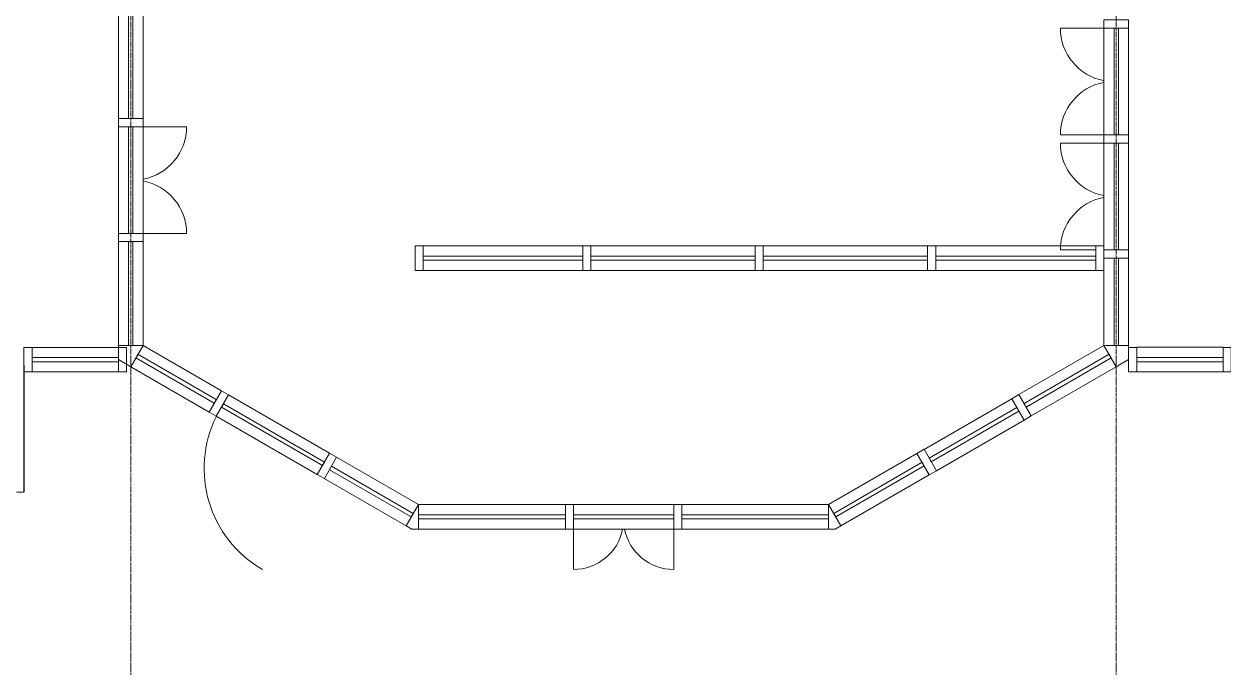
# Model space of a CAD drawing. Header units: millimetres. Extents: x -13853 to 411335, y -23261 to 161252.
# Drawn here: x 183146 to 190449, y 29111 to 33025 of the extents above; entities that cross this region are included whole.
import ezdxf

# ---------------------------------------------------------------- set-up
doc = ezdxf.new("R2010")
doc.units = ezdxf.units.MM
doc.linetypes.add('ADSK_Линия сетки', pattern=[21, 12, -3, 3, -3])
for name, color, linetype, lineweight in [('Двери', 7, 'Continuous', 18), ('Импосты витража', 7, 'Continuous', 18), ('Оси', 7, 'Continuous', 9), ('Панели витража', 7, 'Continuous', 18), ('Панель', 7, 'Continuous', 30)]:
    doc.layers.add(name, color=color, linetype=linetype, lineweight=lineweight)

# ---------------------------------------------------------------- blocks, each defined once
blk = doc.blocks.new('Системная панель - ADSK_Cтеклопакет_25-1033416-001_Весь этаж')
at = {"layer": 'Панели витража'}
for p, q in [((315.8, 12.5), (-315.8, 12.5)), ((-315.8, 12.5), (-315.8, -12.5)), ((315.8, -12.5), (315.8, 12.5)), ((-315.8, -12.5), (315.8, -12.5))]:
    blk.add_line(p, q, dxfattribs=at)
blk = doc.blocks.new('Дверь-Витраж-Двойная-Витрина - Дверь-Витраж-Двойная-Витрина-1040959-001_Весь этаж')
at = {"layer": 'Двери'}
for centre, start, end in [((-325, 15.55), 10.569199, 90), ((325, 15.55), 90, 169.430801)]:
    blk.add_arc(centre, 325, start, end, dxfattribs=at)
at = {"layer": 'Панель', "lineweight": 18}
for p, q in [((-325, 75), (-325, 340.55)), ((325, 75), (325, 340.55))]:
    blk.add_line(p, q, dxfattribs=at)
blk = doc.blocks.new('Системная панель - ADSK_Cтеклопакет_25-1033259-001_Весь этаж')
at = {"layer": 'Панели витража'}
for p, q in [((700, 12.5), (-700, 12.5)), ((-700, 12.5), (-700, -12.5)), ((700, -12.5), (700, 12.5)), ((-700, -12.5), (700, -12.5))]:
    blk.add_line(p, q, dxfattribs=at)
blk = doc.blocks.new('Прямоугольный импост - 50х150-1032873-001_Весь этаж')
at = {"layer": 'Импосты витража'}
for p, q in [((183720.9, 32450.1), (183720.9, 33850.1)), ((183870.9, 33850.1), (183870.9, 32450.1))]:
    blk.add_line(p, q, dxfattribs=at)
blk = doc.blocks.new('Прямоугольный импост - 50х150-1033411-001_Весь этаж')
at = {"layer": 'Импосты витража'}
for p, q in [((183720.9, 31068.4), (183720.9, 31700.1)), ((183870.9, 31700.1), (183870.9, 31068.4))]:
    blk.add_line(p, q, dxfattribs=at)
blk = doc.blocks.new('Системная панель - ADSK_Cтеклопакет_25-1033383-001_Весь этаж')
at = {"layer": 'Панели витража'}
for p, q in [((325, 12.5), (-325, 12.5)), ((-325, 12.5), (-325, -12.5)), ((325, -12.5), (325, 12.5)), ((-325, -12.5), (325, -12.5))]:
    blk.add_line(p, q, dxfattribs=at)
blk = doc.blocks.new('Прямоугольный импост - 50х150-1033381-001_Весь этаж')
at = {"layer": 'Импосты витража'}
for p, q in [((-25, 75), (25, 75)), ((-25, -75), (-25, 75)), ((25, 75), (25, -75)), ((25, -75), (-25, -75))]:
    blk.add_line(p, q, dxfattribs=at)
blk = doc.blocks.new('Прямоугольный импост - 50х150-1032874-001_Весь этаж')
at = {"layer": 'Импосты витража'}
for p, q in [((183720.9, 31750.1), (183720.9, 32400.1)), ((183870.9, 32400.1), (183870.9, 31750.1))]:
    blk.add_line(p, q, dxfattribs=at)
blk = doc.blocks.new('Квадратный угловой импост - 150х150-1033417-001_Весь этаж')
at = {"layer": 'Импосты витража'}
for p, q in [((-43.3, -75), (-43.3, 75)), ((-43.3, 75), (43.3, 75)), ((43.3, 75), (86.6, 0)), ((86.6, 0), (-43.3, -75))]:
    blk.add_line(p, q, dxfattribs=at)
blk = doc.blocks.new('Системная панель - ADSK_Cтеклопакет_25-1036586-001_Весь этаж')
at = {"layer": 'Панели витража'}
for p, q in [((299.2, 12.5), (-299.2, 12.5)), ((-299.2, 12.5), (-299.2, -12.5)), ((299.2, -12.5), (299.2, 12.5)), ((-299.2, -12.5), (299.2, -12.5))]:
    blk.add_line(p, q, dxfattribs=at)
blk = doc.blocks.new('Системная панель - ADSK_Cтеклопакет_25-1041062-001_Весь этаж')
at = {"layer": 'Панели витража'}
for p, q in [((446.7, 12.5), (-446.7, 12.5)), ((-446.7, 12.5), (-446.7, -12.5)), ((446.7, -12.5), (446.7, 12.5)), ((-446.7, -12.5), (446.7, -12.5))]:
    blk.add_line(p, q, dxfattribs=at)
blk = doc.blocks.new('Системная панель - ADSK_Cтеклопакет_25-1036587-001_Весь этаж')
at = {"layer": 'Панели витража'}
for p, q in [((308.3, 12.5), (-308.3, 12.5)), ((-308.3, 12.5), (-308.3, -12.5)), ((308.3, -12.5), (308.3, 12.5)), ((-308.3, -12.5), (308.3, -12.5))]:
    blk.add_line(p, q, dxfattribs=at)
blk = doc.blocks.new('Системная панель - ADSK_Cтеклопакет_25-1036588-001_Весь этаж')
at = {"layer": 'Панели витража'}
for p, q in [((310.8, 12.5), (-310.8, 12.5)), ((-310.8, 12.5), (-310.8, -12.5)), ((310.8, -12.5), (310.8, 12.5)), ((-310.8, -12.5), (310.8, -12.5))]:
    blk.add_line(p, q, dxfattribs=at)
blk = doc.blocks.new('Системная панель - ADSK_Cтеклопакет_25-1041063-001_Весь этаж')
at = {"layer": 'Панели витража'}
for p, q in [((447.5, 12.5), (-447.5, 12.5)), ((-447.5, 12.5), (-447.5, -12.5)), ((447.5, -12.5), (447.5, 12.5)), ((-447.5, -12.5), (447.5, -12.5))]:
    blk.add_line(p, q, dxfattribs=at)
blk = doc.blocks.new('Дверь-Витраж-Двойная-Витрина - Дверь-Витраж-Двойная-Витрина-1041008-001_Весь этаж')
at = {"layer": 'Двери'}
for centre, start, end in [((-305, 15.55), 11.262262, 90), ((305, 15.55), 90, 168.737738)]:
    blk.add_arc(centre, 305, start, end, dxfattribs=at)
at = {"layer": 'Панель', "lineweight": 18}
for p, q in [((-305, 75), (-305, 320.55)), ((305, 75), (305, 320.55))]:
    blk.add_line(p, q, dxfattribs=at)
blk = doc.blocks.new('Системная панель - ADSK_Cтеклопакет_25-1036558-001_Весь этаж')
at = {"layer": 'Панели витража'}
for p, q in [((305, 12.5), (-305, 12.5)), ((-305, 12.5), (-305, -12.5)), ((305, -12.5), (305, 12.5)), ((-305, -12.5), (305, -12.5))]:
    blk.add_line(p, q, dxfattribs=at)
blk = doc.blocks.new('Квадратный угловой импост - 150х150-1036589-001_Весь этаж')
at = {"layer": 'Импосты витража'}
for p, q in [((86.6, 0), (-43.3, 75)), ((-43.3, 75), (-43.3, -75)), ((43.3, -75), (86.6, 0)), ((-43.3, -75), (43.3, -75))]:
    blk.add_line(p, q, dxfattribs=at)
blk = doc.blocks.new('Квадратный угловой импост - 150х150-1036590-001_Весь этаж')
at = {"layer": 'Импосты витража'}
for p, q in [((-20.1, 75), (54.9, -54.9)), ((-20.1, -75), (-20.1, 75)), ((54.9, -54.9), (20.1, -75)), ((20.1, -75), (-20.1, -75))]:
    blk.add_line(p, q, dxfattribs=at)
blk = doc.blocks.new('Прямоугольный импост - 50х150-1036582-001_Весь этаж')
at = {"layer": 'Импосты витража'}
for p, q in [((-25, 75), (25, 75)), ((-25, -75), (-25, 75)), ((25, 75), (25, -75)), ((25, -75), (-25, -75))]:
    blk.add_line(p, q, dxfattribs=at)
blk = doc.blocks.new('Прямоугольный импост - 50х150-1036464-001_Весь этаж')
at = {"layer": 'Импосты витража'}
for p, q in [((188046.4, 30100.1), (188584.7, 30410.9)), ((188659.7, 30281), (188121.4, 29970.2))]:
    blk.add_line(p, q, dxfattribs=at)
blk = doc.blocks.new('Прямоугольный импост - 50х150-1036465-001_Весь этаж')
at = {"layer": 'Импосты витража'}
for p, q in [((188628, 30435.9), (189162.1, 30744.3)), ((189237.1, 30614.4), (188703, 30306))]:
    blk.add_line(p, q, dxfattribs=at)
blk = doc.blocks.new('Прямоугольный импост - 50х150-1036466-001_Весь этаж')
at = {"layer": 'Импосты витража'}
for p, q in [((189205.4, 30769.3), (189723.6, 31068.4)), ((189798.6, 30938.5), (189280.4, 30639.4))]:
    blk.add_line(p, q, dxfattribs=at)
blk = doc.blocks.new('Прямоугольный импост - 50х150-1033380-001_Весь этаж')
at = {"layer": 'Импосты витража'}
for p, q in [((-25, 75), (25, 75)), ((-25, -75), (-25, 75)), ((25, 75), (25, -75)), ((25, -75), (-25, -75))]:
    blk.add_line(p, q, dxfattribs=at)
blk = doc.blocks.new('Прямоугольный импост - 50х150-1036604-001_Весь этаж')
at = {"layer": 'Импосты витража'}
for p, q in [((185548.1, 30100.1), (186443, 30100.1)), ((186443, 29950.1), (185548.1, 29950.1))]:
    blk.add_line(p, q, dxfattribs=at)
blk = doc.blocks.new('Прямоугольный импост - 50х150-1036511-001_Весь этаж')
at = {"layer": 'Импосты витража'}
for p, q in [((187153, 30100.1), (188046.4, 30100.1)), ((188046.4, 29950.1), (187153, 29950.1))]:
    blk.add_line(p, q, dxfattribs=at)
blk = doc.blocks.new('Прямоугольный импост - 50х150-1036547-001_Весь этаж')
at = {"layer": 'Импосты витража'}
for p, q in [((186493, 30100.1), (187103, 30100.1)), ((187103, 29950.1), (186493, 29950.1))]:
    blk.add_line(p, q, dxfattribs=at)
blk = doc.blocks.new('Квадратный угловой импост - 150х150-1041058-001_Весь этаж')
at = {"layer": 'Импосты витража'}
for p, q in [((-20.1, 75), (54.9, -54.9)), ((-20.1, -75), (-20.1, 75)), ((54.9, -54.9), (20.1, -75)), ((20.1, -75), (-20.1, -75))]:
    blk.add_line(p, q, dxfattribs=at)
blk = doc.blocks.new('Системная панель - ADSK_Cтеклопакет_25-1040721-001_Весь этаж')
at = {"layer": 'Панели витража'}
for p, q in [((265.8, 12.5), (-265.8, 12.5)), ((-265.8, 12.5), (-265.8, -12.5)), ((265.8, -12.5), (265.8, 12.5)), ((-265.8, -12.5), (265.8, -12.5))]:
    blk.add_line(p, q, dxfattribs=at)
blk = doc.blocks.new('Дверь-Витраж-Двойная-Витрина - Дверь-Витраж-Двойная-Витрина-1040892-001_Весь этаж')
at = {"layer": 'Двери'}
for centre, start, end in [((-325, -15.55), 270, 349.430801), ((325, -15.55), 190.569199, 270)]:
    blk.add_arc(centre, 325, start, end, dxfattribs=at)
at = {"layer": 'Панель', "lineweight": 18}
for p, q in [((-325, -75), (-325, -340.55)), ((325, -125), (325, -340.55))]:
    blk.add_line(p, q, dxfattribs=at)
blk = doc.blocks.new('Дверь-Витраж-Двойная-Витрина - Дверь-Витраж-Двойная-Витрина-V24-001_Весь этаж')
at = {"layer": 'Двери'}
for centre, start, end in [((-325, -15.55), 270, 349.430801), ((325, -15.55), 190.569199, 270)]:
    blk.add_arc(centre, 325, start, end, dxfattribs=at)
at = {"layer": 'Панель', "lineweight": 18}
for p, q in [((-325, -75), (-325, -340.55)), ((325, -75), (325, -340.55))]:
    blk.add_line(p, q, dxfattribs=at)
blk = doc.blocks.new('Системная панель - ADSK_Cтеклопакет_25-1040726-001_Весь этаж')
at = {"layer": 'Панели витража'}
for p, q in [((325, 12.5), (-325, 12.5)), ((-325, 12.5), (-325, -12.5)), ((325, -12.5), (325, 12.5)), ((-325, -12.5), (325, -12.5))]:
    blk.add_line(p, q, dxfattribs=at)
blk = doc.blocks.new('Прямоугольный импост - 50х150-1040719-001_Весь этаж')
at = {"layer": 'Импосты витража'}
for p, q in [((189873.6, 31600.1), (189873.6, 31068.4)), ((189723.6, 31068.4), (189723.6, 31525.1))]:
    blk.add_line(p, q, dxfattribs=at)
blk = doc.blocks.new('Прямоугольный импост - 50х150-1040718-001_Весь этаж')
at = {"layer": 'Импосты витража'}
for p, q in [((189723.6, 32350.1), (189723.6, 33000.1)), ((189873.6, 33000.1), (189873.6, 32350.1))]:
    blk.add_line(p, q, dxfattribs=at)
blk = doc.blocks.new('Прямоугольный импост - 50х150-V25-001_Весь этаж')
at = {"layer": 'Импосты витража'}
for p, q in [((189723.6, 31675.1), (189723.6, 32300.1)), ((189873.6, 32300.1), (189873.6, 31650.1))]:
    blk.add_line(p, q, dxfattribs=at)
blk = doc.blocks.new('Прямоугольный импост - 50х150-1040700-001_Весь этаж')
at = {"layer": 'Импосты витража'}
for p, q in [((-25, 75), (25, 75)), ((-25, -75), (-25, 75)), ((25, 75), (25, -75)), ((25, -75), (-25, -75))]:
    blk.add_line(p, q, dxfattribs=at)
blk = doc.blocks.new('Прямоугольный импост - 50х150-1040754-001_Весь этаж')
at = {"layer": 'Импосты витража'}
for p, q in [((-25, 75), (25, 75)), ((-25, -75), (-25, 75)), ((25, 75), (25, -75)), ((25, -75), (-25, -75))]:
    blk.add_line(p, q, dxfattribs=at)
blk = doc.blocks.new('AC_ДверьВитражная_Однопольная_ПВХ_ГОСТ30970-2014 - Остекленная Левая-1043262-001_Весь этаж')
at = {"layer": 'Панель', "lineweight": 18}
blk.add_arc((355, -32.5), 710, 183.44382, 270, dxfattribs=at)
blk = doc.blocks.new('Системная панель - ADSK_Cтеклопакет_25-1043249-001_Весь этаж')
at = {"layer": 'Панели витража'}
for p, q in [((275.8, 12.5), (-275.8, 12.5)), ((-275.8, 12.5), (-275.8, -12.5)), ((275.8, -12.5), (275.8, 12.5)), ((-275.8, -12.5), (275.8, -12.5))]:
    blk.add_line(p, q, dxfattribs=at)
blk = doc.blocks.new('Системная панель - ADSK_Cтеклопакет_25-1043250-001_Весь этаж')
at = {"layer": 'Панели витража'}
for p, q in [((287.5, 12.5), (-287.5, 12.5)), ((-287.5, 12.5), (-287.5, -12.5)), ((287.5, -12.5), (287.5, 12.5)), ((-287.5, -12.5), (287.5, -12.5))]:
    blk.add_line(p, q, dxfattribs=at)
blk = doc.blocks.new('Системная панель - ADSK_Cтеклопакет_25-1043251-001_Весь этаж')
at = {"layer": 'Панели витража'}
for p, q in [((355, 12.5), (-355, 12.5)), ((-355, 12.5), (-355, -12.5)), ((355, -12.5), (355, 12.5)), ((-355, -12.5), (355, -12.5))]:
    blk.add_line(p, q, dxfattribs=at)
blk = doc.blocks.new('Прямоугольный импост - 50х150-1043245-001_Весь этаж')
at = {"layer": 'Импосты витража'}
for p, q in [((-25, 75), (25, 75)), ((-25, -75), (-25, 75)), ((25, 75), (25, -75)), ((25, -75), (-25, -75))]:
    blk.add_line(p, q, dxfattribs=at)
blk = doc.blocks.new('Прямоугольный импост - 50х150-1043213-001_Весь этаж')
at = {"layer": 'Импосты витража'}
for p, q in [((184392, 30767.6), (185006.9, 30412.6)), ((184931.9, 30282.7), (184317, 30637.7))]:
    blk.add_line(p, q, dxfattribs=at)
blk = doc.blocks.new('Прямоугольный импост - 50х150-1043220-001_Весь этаж')
at = {"layer": 'Импосты витража'}
for p, q in [((185050.2, 30387.6), (185548.1, 30100.1)), ((185473.1, 29970.2), (184975.2, 30257.7))]:
    blk.add_line(p, q, dxfattribs=at)
blk = doc.blocks.new('Прямоугольный импост - 50х150-1043221-001_Весь этаж')
at = {"layer": 'Импосты витража'}
for p, q in [((183870.9, 31068.4), (184348.7, 30792.6)), ((184273.7, 30662.7), (183795.9, 30938.5))]:
    blk.add_line(p, q, dxfattribs=at)
blk = doc.blocks.new('AC_ДверьВитражная_Двупольная_Алюминиевая_ГОСТ23747-2015 - Остекленные _с защитным ограждением_-1050290-001_Весь этаж')
at = {"layer": 'Панель'}
for p, q in [((-775, 32.5), (-775, 807.5)), ((775, 32.5), (775, 807.5))]:
    blk.add_line(p, q, dxfattribs=at)
at = {"layer": 'Панель', "lineweight": 18}
for centre, start, end in [((-775, 32.5), 360, 90), ((775, 32.5), 90, 180)]:
    blk.add_arc(centre, 775, start, end, dxfattribs=at)
blk = doc.blocks.new('Системная панель - ADSK_Cтеклопакет_25-1050188-001_Весь этаж')
at = {"layer": 'Панели витража'}
for p, q in [((262.5, 12.5), (-262.5, 12.5)), ((-262.5, 12.5), (-262.5, -12.5)), ((262.5, -12.5), (262.5, 12.5)), ((-262.5, -12.5), (262.5, -12.5))]:
    blk.add_line(p, q, dxfattribs=at)
blk = doc.blocks.new('Прямоугольный импост - 50х150-1050167-001_Весь этаж')
at = {"layer": 'Импосты витража'}
for p, q in [((183195.9, 31056.8), (183720.9, 31056.8)), ((183720.9, 30906.8), (183195.9, 30906.8))]:
    blk.add_line(p, q, dxfattribs=at)
blk = doc.blocks.new('Прямоугольный импост - 50х150-1050195-001_Весь этаж')
at = {"layer": 'Импосты витража'}
for p, q in [((0, 75), (-50, 75)), ((-50, 75), (-50, -75)), ((0, -75), (0, 75)), ((-50, -75), (0, -75))]:
    blk.add_line(p, q, dxfattribs=at)
blk = doc.blocks.new('Прямоугольный импост - 50х150-1050177-001_Весь этаж')
at = {"layer": 'Импосты витража'}
for p, q in [((-25, 75), (25, 75)), ((-25, -75), (-25, 75)), ((25, 75), (25, -75)), ((25, -75), (-25, -75))]:
    blk.add_line(p, q, dxfattribs=at)
blk = doc.blocks.new('Системная панель - ADSK_Cтеклопакет_25-1052709-001_Весь этаж')
at = {"layer": 'Панели витража'}
for p, q in [((487.5, 12.5), (-487.5, 12.5)), ((-487.5, 12.5), (-487.5, -12.5)), ((487.5, -12.5), (487.5, 12.5)), ((-487.5, -12.5), (487.5, -12.5))]:
    blk.add_line(p, q, dxfattribs=at)
blk = doc.blocks.new('Системная панель - ADSK_Cтеклопакет_25-1052710-001_Весь этаж')
at = {"layer": 'Панели витража'}
for p, q in [((500, 12.5), (-500, 12.5)), ((-500, 12.5), (-500, -12.5)), ((500, -12.5), (500, 12.5)), ((-500, -12.5), (500, -12.5))]:
    blk.add_line(p, q, dxfattribs=at)
blk = doc.blocks.new('Системная панель - ADSK_Глухая_25_белый пластик-1052755-001_Весь этаж')
at = {"layer": 'Панели витража'}
for p, q in [((500, 12.5), (-500, 12.5)), ((-500, 12.5), (-500, -12.5)), ((500, -12.5), (500, 12.5)), ((-500, -12.5), (500, -12.5))]:
    blk.add_line(p, q, dxfattribs=at)
blk = doc.blocks.new('Системная панель - ADSK_Cтеклопакет_25-1052711-001_Весь этаж')
at = {"layer": 'Панели витража'}
for p, q in [((485.3, 12.5), (-485.3, 12.5)), ((-485.3, 12.5), (-485.3, -12.5)), ((485.3, -12.5), (485.3, 12.5)), ((-485.3, -12.5), (485.3, -12.5))]:
    blk.add_line(p, q, dxfattribs=at)
blk = doc.blocks.new('Прямоугольный импост - 50х150-1046805-001_Весь этаж')
at = {"layer": 'Импосты витража'}
for p, q in [((0, 75), (-50, 75)), ((-50, 75), (-50, -75)), ((0, -75), (0, 75)), ((-50, -75), (0, -75))]:
    blk.add_line(p, q, dxfattribs=at)
blk = doc.blocks.new('Прямоугольный импост - 50х150-1052699-001_Весь этаж')
at = {"layer": 'Импосты витража'}
for p, q in [((188698.6, 31675.1), (189673.6, 31675.1)), ((189673.6, 31525.1), (188698.6, 31525.1))]:
    blk.add_line(p, q, dxfattribs=at)
blk = doc.blocks.new('Прямоугольный импост - 50х150-1052700-001_Весь этаж')
at = {"layer": 'Импосты витража'}
for p, q in [((187648.6, 31675.1), (188648.6, 31675.1)), ((188648.6, 31525.1), (187648.6, 31525.1))]:
    blk.add_line(p, q, dxfattribs=at)
blk = doc.blocks.new('Прямоугольный импост - 50х150-1052701-001_Весь этаж')
at = {"layer": 'Импосты витража'}
for p, q in [((185578, 31675.1), (186548.6, 31675.1)), ((186548.6, 31525.1), (185578, 31525.1))]:
    blk.add_line(p, q, dxfattribs=at)
blk = doc.blocks.new('Прямоугольный импост - 50х150-1046803-001_Весь этаж')
at = {"layer": 'Импосты витража'}
for p, q in [((-50, 75), (0, 75)), ((-50, -75), (-50, 75)), ((0, 75), (0, -75)), ((0, -75), (-50, -75))]:
    blk.add_line(p, q, dxfattribs=at)

msp = doc.modelspace()

# ---------------------------------------------------------------- linework, layer by layer
at = {"layer": 'Оси', "linetype": 'ADSK_Линия сетки'}
for p, q in [((183795.9, 36673.8), (183795.9, -22442.7)), ((189798.6, 36673.8), (189798.6, -22442.7))]:
    msp.add_line(p, q, dxfattribs=at)

# ---------------------------------------------------------------- block references
at = {"layer": 'Двери'}
for name, p, rotation in [('Дверь-Витраж-Двойная-Витрина - Дверь-Витраж-Двойная-Витрина-V24-001_Весь этаж', (189798.6, 32675.1), 270), ('Дверь-Витраж-Двойная-Витрина - Дверь-Витраж-Двойная-Витрина-1040959-001_Весь этаж', (183795.9, 32075.1), 270), ('Дверь-Витраж-Двойная-Витрина - Дверь-Витраж-Двойная-Витрина-1040892-001_Весь этаж', (189798.6, 31975.1), 270), ('AC_ДверьВитражная_Двупольная_Алюминиевая_ГОСТ23747-2015 - Остекленные _с защитным ограждением_-1050290-001_Весь этаж', (182370.9, 30981.8), 180), ('AC_ДверьВитражная_Однопольная_ПВХ_ГОСТ30970-2014 - Остекленная Левая-1043262-001_Весь этаж', (184662, 30525.1), 330.0000000000001), ('Дверь-Витраж-Двойная-Витрина - Дверь-Витраж-Двойная-Витрина-1041008-001_Весь этаж', (186798, 30025.1), 180)]:
    msp.add_blockref(name, p, dxfattribs=dict(at, rotation=rotation))
at = {"layer": 'Импосты витража'}
for name, p in [('Прямоугольный импост - 50х150-1032873-001_Весь этаж', (0, 0)), ('Прямоугольный импост - 50х150-1040718-001_Весь этаж', (0, 0)), ('Прямоугольный импост - 50х150-1032874-001_Весь этаж', (0, 0)), ('Прямоугольный импост - 50х150-V25-001_Весь этаж', (0, 0)), ('Прямоугольный импост - 50х150-1033411-001_Весь этаж', (0, 0)), ('Прямоугольный импост - 50х150-1052701-001_Весь этаж', (0, 0)), ('Прямоугольный импост - 50х150-1052700-001_Весь этаж', (-1050, 0)), ('Прямоугольный импост - 50х150-1052700-001_Весь этаж', (0, 0)), ('Прямоугольный импост - 50х150-1052699-001_Весь этаж', (0, 0)), ('Прямоугольный импост - 50х150-1046805-001_Весь этаж', (189723.6, 31600.1)), ('Прямоугольный импост - 50х150-1040719-001_Весь этаж', (0, 0)), ('Прямоугольный импост - 50х150-1050167-001_Весь этаж', (0, 0)), ('Прямоугольный импост - 50х150-1050195-001_Весь этаж', (183770.9, 30981.8)), ('Прямоугольный импост - 50х150-1043221-001_Весь этаж', (0, 0)), ('Прямоугольный импост - 50х150-1036466-001_Весь этаж', (0, 0)), ('Прямоугольный импост - 50х150-1043213-001_Весь этаж', (0, 0)), ('Прямоугольный импост - 50х150-1036465-001_Весь этаж', (0, 0)), ('Прямоугольный импост - 50х150-1043220-001_Весь этаж', (0, 0)), ('Прямоугольный импост - 50х150-1036464-001_Весь этаж', (0, 0)), ('Прямоугольный импост - 50х150-1036604-001_Весь этаж', (0, 0)), ('Прямоугольный импост - 50х150-1036547-001_Весь этаж', (0, 0)), ('Прямоугольный импост - 50х150-1036511-001_Весь этаж', (0, 0))]:
    msp.add_blockref(name, p, dxfattribs=at)
at = {"layer": 'Импосты витража', "extrusion": (0, 0, -1)}
for name, p, rotation in [('Прямоугольный импост - 50х150-1040754-001_Весь этаж', (-189798.6, 33025.1), 270), ('Прямоугольный импост - 50х150-1033381-001_Весь этаж', (-183795.9, 32425.1), 270), ('Прямоугольный импост - 50х150-1040700-001_Весь этаж', (-189798.6, 32325.1), 270), ('Прямоугольный импост - 50х150-1033381-001_Весь этаж', (-183795.9, 31725.1), 270), ('Прямоугольный импост - 50х150-1040700-001_Весь этаж', (-189798.6, 31625.1), 270), ('Квадратный угловой импост - 150х150-1033417-001_Весь этаж', (-183795.9, 31025.1), 270), ('Прямоугольный импост - 50х150-1050177-001_Весь этаж', (-190473.6, 30981.8), 180), ('Прямоугольный импост - 50х150-1043245-001_Весь этаж', (-184332.9, 30715.1), 209.9999999999999), ('Прямоугольный импост - 50х150-1036582-001_Весь этаж', (-189221.2, 30691.8), 330.0000000000001), ('Прямоугольный импост - 50х150-1043245-001_Весь этаж', (-184991.1, 30335.1), 209.9999999999999), ('Прямоугольный импост - 50х150-1036582-001_Весь этаж', (-188643.9, 30358.5), 330.0000000000001), ('Квадратный угловой импост - 150х150-1036590-001_Весь этаж', (-188066.5, 30025.1), 330.0000000000001)]:
    msp.add_blockref(name, p, dxfattribs=dict(at, rotation=rotation))
for name, p in [('Прямоугольный импост - 50х150-1046803-001_Весь этаж', (-185528, 31600.1)), ('Прямоугольный импост - 50х150-1036582-001_Весь этаж', (-186573.6, 31600.1)), ('Прямоугольный импост - 50х150-1036582-001_Весь этаж', (-187623.6, 31600.1)), ('Прямоугольный импост - 50х150-1036582-001_Весь этаж', (-188673.6, 31600.1)), ('Прямоугольный импост - 50х150-1050177-001_Весь этаж', (-183170.9, 30981.8)), ('Квадратный угловой импост - 150х150-1041058-001_Весь этаж', (-185528, 30025.1)), ('Прямоугольный импост - 50х150-1033380-001_Весь этаж', (-186468, 30025.1)), ('Прямоугольный импост - 50х150-1033380-001_Весь этаж', (-187128, 30025.1))]:
    msp.add_blockref(name, p, dxfattribs=at)
at = {"layer": 'Импосты витража'}
for name, p, rotation in [('Квадратный угловой импост - 150х150-1036589-001_Весь этаж', (189798.6, 31025.1), 29.99999999999985), ('Прямоугольный импост - 50х150-1050195-001_Весь этаж', (189873.6, 30981.8), 180), ('Прямоугольный импост - 50х150-1050167-001_Весь этаж', (373644.5, 61963.7), 180)]:
    msp.add_blockref(name, p, dxfattribs=dict(at, rotation=rotation))
at = {"layer": 'Панели витража'}
for name, p, rotation in [('Системная панель - ADSK_Cтеклопакет_25-1033259-001_Весь этаж', (183795.9, 33150.1), 270), ('Системная панель - ADSK_Cтеклопакет_25-1040726-001_Весь этаж', (189798.6, 32675.1), 270), ('Системная панель - ADSK_Cтеклопакет_25-1033383-001_Весь этаж', (183795.9, 32075.1), 270), ('Системная панель - ADSK_Cтеклопакет_25-1040726-001_Весь этаж', (189798.6, 31975.1), 270), ('Системная панель - ADSK_Cтеклопакет_25-1033416-001_Весь этаж', (183795.9, 31384.3), 270), ('Системная панель - ADSK_Cтеклопакет_25-1052711-001_Весь этаж', (186063.3, 31600.1), 180), ('Системная панель - ADSK_Глухая_25_белый пластик-1052755-001_Весь этаж', (187098.6, 31600.1), 180), ('Системная панель - ADSK_Cтеклопакет_25-1052710-001_Весь этаж', (188148.6, 31600.1), 180), ('Системная панель - ADSK_Cтеклопакет_25-1052709-001_Весь этаж', (189186.1, 31600.1), 180), ('Системная панель - ADSK_Cтеклопакет_25-1040721-001_Весь этаж', (189798.6, 31334.3), 270), ('Системная панель - ADSK_Cтеклопакет_25-1050188-001_Весь этаж', (183458.4, 30981.8), 180), ('Системная панель - ADSK_Cтеклопакет_25-1043249-001_Весь этаж', (184072.3, 30865.6), 330.0000000000001), ('Системная панель - ADSK_Cтеклопакет_25-1036586-001_Весь этаж', (189502, 30853.9), 209.9999999999999), ('Системная панель - ADSK_Cтеклопакет_25-1043251-001_Весь этаж', (184662, 30525.1), 330.0000000000001), ('Системная панель - ADSK_Cтеклопакет_25-1036587-001_Весь этаж', (188932.5, 30525.1), 209.9999999999999), ('Системная панель - ADSK_Cтеклопакет_25-1043250-001_Весь этаж', (185261.7, 30178.9), 330.0000000000001), ('Системная панель - ADSK_Cтеклопакет_25-1036588-001_Весь этаж', (188353.1, 30190.6), 209.9999999999999), ('Системная панель - ADSK_Cтеклопакет_25-1041063-001_Весь этаж', (185995.5, 30025.1), 180), ('Системная панель - ADSK_Cтеклопакет_25-1036558-001_Весь этаж', (186798, 30025.1), 180), ('Системная панель - ADSK_Cтеклопакет_25-1041062-001_Весь этаж', (187599.7, 30025.1), 180)]:
    msp.add_blockref(name, p, dxfattribs=dict(at, rotation=rotation))
msp.add_blockref('Системная панель - ADSK_Cтеклопакет_25-1050188-001_Весь этаж', (190186.1, 30981.8), dxfattribs=at)

doc.saveas('drawing.dxf')
